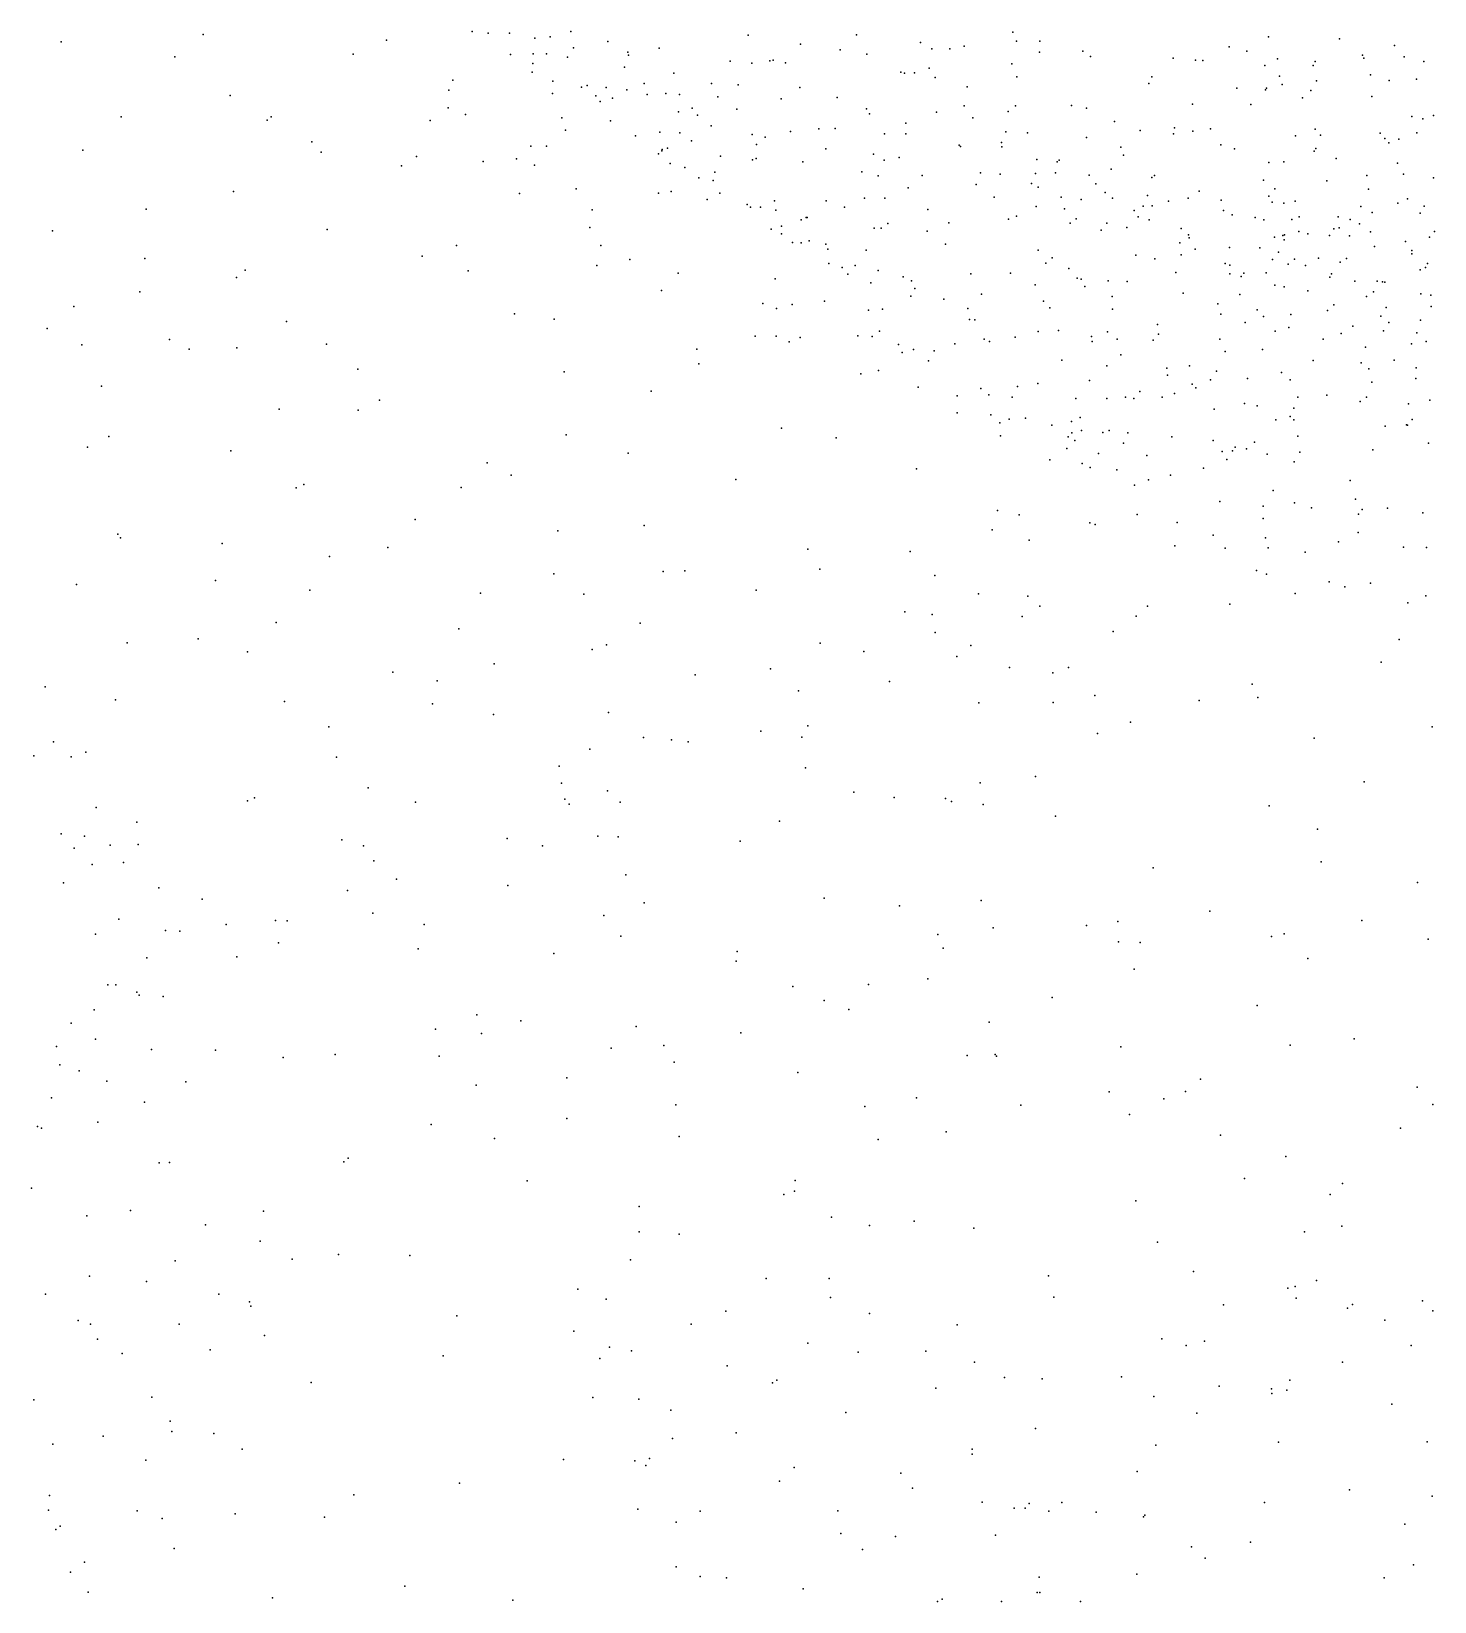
# Model space of a CAD drawing. Header units: metres. Extents: x -24.3 to 24.3, y -27.7 to 27.7.
# Drawn here: x -15.274 to -12.256, y 0.011 to 3.389 of the extents above; entities that cross this region are included whole.
import ezdxf

# ---------------------------------------------------------------- set-up
doc = ezdxf.new("R2010")
doc.units = ezdxf.units.M

msp = doc.modelspace()

# ---------------------------------------------------------------- linework, layer by layer
for p in [(-14.9048, 3.3819, -1.9747), (-14.3261, 3.3887, 19.4094), (-14.2922, 3.3852, 19.7274), (-14.2457, 3.3849, 4.7968), (-14.1143, 3.3886, 20.7758), (-13.7326, 3.3803, 22.108), (-13.5, 3.3814, -8.3726), (-13.1631, 3.3871, 17.2065), (-15.2101, 3.3661, 5.0423), (-14.5105, 3.37, 7.4458), (-14.1917, 3.3739, 20.2758), (-14.1587, 3.377, 21.5713), (-14.1082, 3.3536, -4.51), (-14.0346, 3.3668, 20.9719), (-13.9918, 3.344, 21.1731), (-13.9242, 3.3523, -1.8495), (-13.6204, 3.3609, -8.1367), (-13.535, 3.3488, 18.4018), (-13.3619, 3.3646, 7.4976), (-13.3374, 3.3514, 17.6576), (-13.2991, 3.3509, 22.0966), (-13.2681, 3.3571, 17.5081), (-13.1558, 3.3674, 11.7057), (-13.106, 3.3438, -2.4755), (-13.1054, 3.368, 4.6267), (-13.0131, 3.3463, 22.2812), (-12.6978, 3.3553, 14.7897), (-12.6599, 3.3459, 23.5732), (-12.6133, 3.3767, 23.7624), (-12.461, 3.3726, 23.0249), (-12.3423, 3.3584, 16.1166), (-14.9661, 3.3341, 5.0356), (-14.5825, 3.3394, -1.8491), (-14.2437, 3.3388, 19.5882), (-14.1957, 3.3198, 19.2677), (-14.1954, 3.3404, 19.9498), (-14.1665, 3.3404, 20.0894), (-14.1212, 3.3333, 20.5354), (-13.9989, 3.3121, 21.8443), (-13.9898, 3.3379, -7.5242), (-13.7715, 3.3247, 18.7459), (-13.7249, 3.3206, 21.987), (-13.6858, 3.3253, 11.298), (-13.6791, 3.3267, -3.8582), (-13.6524, 3.3211, 7.4142), (-13.4775, 3.3397, 22.0546), (-13.1657, 3.3189, 17.3778), (-12.9966, 3.3344, 16.9574), (-12.8187, 3.3309, 4.6187), (-12.7706, 3.3268, 16.6719), (-12.7545, 3.3262, -8.8679), (-12.6215, 3.3156, 23.4331), (-12.594, 3.3294, 4.6921), (-12.5176, 3.3152, 16.4442), (-12.5135, 3.3239, 7.5743), (-12.4114, 3.3378, 16.2461), (-12.4088, 3.3314, 22.6711), (-12.3217, 3.3337, 22.7911), (-12.2792, 3.3237, 24.3595), (-14.368, 3.2835, -5.5647), (-14.1971, 3.3011, 19.424), (-14.1531, 3.2815, 19.6462), (-13.9564, 3.2767, 21.3409), (-13.8925, 3.2986, 21.9153), (-13.8117, 3.2767, 18.8754), (-13.4042, 3.3007, 18.2987), (-13.3965, 3.2991, 18.1741), (-13.3752, 3.2996, 18.0154), (-13.3433, 3.3094, 17.7857), (-13.3307, 3.2897, 11.5761), (-13.1548, 3.2908, -8.4028), (-12.8707, 3.2764, 22.3596), (-12.8644, 3.2912, 16.8029), (-12.5899, 3.2927, 16.5379), (-12.5103, 3.2821, 23.2103), (-12.3943, 3.2956, 24.197), (-12.3542, 3.2831, 22.8953), (-12.295, 3.286, 16.1987), (-14.8471, 3.251, 7.3221), (-14.3765, 3.2624, -6.3014), (-14.1532, 3.2553, 7.3309), (-14.0909, 3.2688, 19.3115), (-14.0792, 3.2722, -1.6963), (-14.0603, 3.2504, 20.2645), (-14.0382, 3.2679, 19.1988), (-14.0245, 3.245, 20.5527), (-13.9933, 3.2628, 20.7453), (-13.9501, 3.2532, 20.8736), (-13.9095, 3.2549, 21.462), (-13.8807, 3.2533, 21.5902), (-13.7976, 3.248, 21.7997), (-13.7542, 3.2735, -7.6933), (-13.6615, 3.2437, 18.7406), (-13.6218, 3.2677, 21.8944), (-13.5415, 3.2462, 18.5975), (-13.2616, 3.2694, 17.7038), (-12.6815, 3.2669, 12.3029), (-12.6201, 3.263, 23.7195), (-12.6176, 3.2664, 13.3625), (-12.5843, 3.2744, 13.0823), (-12.5403, 3.2461, 12.7494), (-12.5228, 3.2617, 23.9989), (-12.3914, 3.2487, 15.4356), (-14.3779, 3.224, -6.0169), (-14.3404, 3.2102, -5.789), (-14.0509, 3.2378, 20.1125), (-13.8823, 3.2159, 20.9852), (-13.8533, 3.2236, 21.3087), (-13.7568, 3.2213, 21.6247), (-13.478, 3.2219, -7.9473), (-13.4716, 3.2111, -3.6949), (-13.3278, 3.2152, -1.9043), (-13.2682, 3.2286, 17.8659), (-13.1738, 3.2166, -8.1718), (-13.1577, 3.2283, 21.9602), (-13.0373, 3.2292, -2.1968), (-13.0053, 3.2239, 22.1854), (-12.7773, 3.2319, -8.5335), (-12.6518, 3.2318, 13.6966), (-15.0815, 3.2051, 7.3), (-14.7669, 3.1978, 10.4626), (-14.7586, 3.2051, -1.7647), (-14.4164, 3.1967, 7.2745), (-14.1333, 3.2029, -6.9334), (-14.1254, 3.1765, -4.8068), (-14.0287, 3.1962, 19.4949), (-13.8415, 3.2086, 21.1135), (-13.812, 3.1857, 19.0606), (-13.5809, 3.1794, 21.7141), (-13.5453, 3.1799, 18.7235), (-13.3935, 3.1915, 18.5241), (-13.2495, 3.2025, 21.8858), (-12.9446, 3.1951, -2.808), (-12.8892, 3.1755, 22.258), (-12.8155, 3.1816, 12.0994), (-12.7381, 3.1789, 16.6755), (-12.5133, 3.1781, 23.2804), (-12.3055, 3.2057, 18.9531), (-12.2815, 3.2009, 4.7408), (-12.2586, 3.2078, 22.7064), (-14.6714, 3.1512, 7.2185), (-14.2001, 3.142, -1.5679), (-14.1663, 3.1422, -6.6364), (-13.9753, 3.1639, 19.7233), (-13.9227, 3.1718, 20.6513), (-13.8795, 3.1704, 19.232), (-13.8544, 3.1533, -7.2081), (-13.7241, 3.1671, 21.2972), (-13.7151, 3.1456, -4.1777), (-13.6964, 3.1612, -1.6574), (-13.6418, 3.1736, 21.5252), (-13.4397, 3.1687, 7.3913), (-13.3933, 3.1681, 21.7776), (-13.2788, 3.1441, 18.4685), (-13.1877, 3.1496, 18.0397), (-13.1785, 3.1728, 17.7708), (-13.1318, 3.1703, 17.5252), (-13.0053, 3.1607, 22.0684), (-12.8182, 3.1686, 16.765), (-12.776, 3.174, -2.4354), (-12.7159, 3.145, 14.3684), (-12.5556, 3.1641, 23.4562), (-12.5017, 3.1652, -8.5616), (-12.3735, 3.1696, 24.1293), (-12.363, 3.1581, 16.4246), (-12.355, 3.1493, 22.509), (-12.3331, 3.1572, 18.6666), (-12.2943, 3.1706, 22.8774), (-15.1639, 3.1335, 10.151), (-14.651, 3.1291, 4.9808), (-14.4463, 3.1193, -1.6057), (-14.3026, 3.1087, 10.8333), (-14.2306, 3.1149, -5.4604), (-13.9254, 3.1254, 20.3045), (-13.9185, 3.1319, 20.1834), (-13.9175, 3.1344, 11.1331), (-13.9064, 3.1372, 19.4181), (-13.7925, 3.1201, 20.9252), (-13.7236, 3.1123, 19.1041), (-13.7155, 3.1154, 21.1318), (-13.6153, 3.1082, 18.9552), (-13.5655, 3.1363, 11.4059), (-13.4628, 3.1249, 4.6264), (-13.4401, 3.1119, 21.537), (-13.4079, 3.1178, 18.679), (-13.2759, 3.141, 21.7876), (-13.1871, 3.1407, 18.3117), (-13.1121, 3.1129, 17.9107), (-13.0681, 3.1079, 4.5711), (-13.0638, 3.1117, 21.8608), (-12.9308, 3.14, 7.5269), (-12.9257, 3.1227, -8.0943), (-12.6869, 3.1362, 22.3968), (-12.5804, 3.1084, 23.8277), (-12.515, 3.1311, 22.4405), (-12.5115, 3.1368, 23.942), (-12.4681, 3.1152, 18.8299), (-14.4784, 3.0993, 10.6946), (-14.1922, 3.101, 4.8037), (-13.9005, 3.1047, 20.4397), (-13.8687, 3.0961, 19.6447), (-13.8391, 3.0738, 19.7857), (-13.8042, 3.0858, 19.3775), (-13.4883, 3.0867, 21.3984), (-13.4529, 3.0778, 18.8043), (-13.3586, 3.0788, -1.72), (-13.2329, 3.0847, 7.4281), (-13.1908, 3.0818, -7.7661), (-13.1148, 3.0832, 18.5282), (-13.0719, 3.0847, 21.7227), (-12.9993, 3.0795, 18.4254), (-12.9517, 3.0927, 16.9771), (-12.8647, 3.0743, 16.8446), (-12.8587, 3.0791, 22.1822), (-12.613, 3.1068, 7.5212), (-12.4017, 3.0786, 23.1563), (-12.3364, 3.1052, 18.4994), (-12.3229, 3.0816, 23.0115), (-12.2586, 3.0737, 24.1889), (-14.8394, 3.0441, 7.1073), (-14.2245, 3.0399, -5.8763), (-14.1023, 3.0498, -5.2088), (-13.9252, 3.0406, -6.7876), (-13.8984, 3.0446, -4.6291), (-13.8079, 3.0677, 20.6526), (-13.7938, 3.0404, 20.2839), (-13.3888, 3.0525, 21.3245), (-13.2423, 3.0594, 21.4742), (-13.1235, 3.0618, 21.5603), (-13.1092, 3.0533, 17.3685), (-12.9847, 3.0605, 21.578), (-12.9648, 3.0424, 21.4615), (-12.7629, 3.045, 22.2509), (-12.6242, 3.0687, -8.1751), (-12.5998, 3.0499, 12.5448), (-12.488, 3.067, 23.3257), (-12.3982, 3.049, 24.0061), (-15.0272, 3.0063, -1.7267), (-13.8209, 3.0274, -1.4305), (-13.7346, 3.0165, 19.9585), (-13.7277, 3.0109, 19.746), (-13.7059, 3.0105, 20.7608), (-13.6761, 3.0239, 19.299), (-13.5648, 3.0245, 19.0956), (-13.5257, 3.0104, 21.0543), (-13.4825, 3.0299, 21.1653), (-13.4389, 3.0303, -7.4205), (-13.2039, 3.0325, 21.3506), (-13.1131, 3.0121, 17.5513), (-13.0597, 3.0324, 21.3772), (-13.052, 3.007, 17.9), (-13.0168, 3.0271, 18.6836), (-12.9492, 3.0298, -7.8054), (-12.883, 3.0125, -1.9673), (-12.8741, 3.0355, 18.3666), (-12.864, 3.0136, -3.1184), (-12.8286, 3.0237, 18.4905), (-12.786, 3.0301, 18.6888), (-12.7156, 3.0259, 16.7118), (-12.6128, 3.0345, 16.6444), (-12.6057, 3.0216, 13.7671), (-12.5804, 3.0193, 18.5194), (-12.5562, 3.0238, 23.7378), (-12.4146, 3.0123, -8.1249), (-12.3355, 3.0193, 22.4119), (-12.3145, 3.0289, 24.0884), (-12.2788, 3.0125, 19.1069), (-14.0685, 3.005, -6.3149), (-13.6731, 3.0044, 7.2449), (-13.6189, 2.9833, 19.4059), (-13.6079, 2.9884, -7.112), (-13.6057, 2.9885, 20.9074), (-13.432, 2.9756, 11.5219), (-13.3465, 3.0056, 21.1629), (-13.3008, 2.9769, -3.7216), (-13.1731, 2.9849, 18.7718), (-13.1558, 2.9911, 21.2498), (-13.0398, 2.9763, 17.2277), (-13.0275, 2.9855, 21.2474), (-12.9609, 2.9763, 18.0189), (-12.9026, 3.0034, 21.6925), (-12.8937, 2.99, 18.1483), (-12.8699, 2.9837, 21.8865), (-12.7105, 3.0033, 18.5164), (-12.6915, 2.9943, 21.2024), (-12.6422, 2.9884, 22.2863), (-12.6236, 2.9836, 18.2868), (-12.5633, 2.9844, 21.1056), (-12.5478, 2.99, 21.2902), (-12.4637, 2.9901, 18.964), (-12.4376, 2.9838, 16.5386), (-12.4179, 2.975, -2.547), (-12.3907, 2.9995, 21.1805), (-12.287, 2.9978, 7.5402), (-15.2288, 2.9599, -1.9581), (-14.6383, 2.9627, 10.5733), (-14.0734, 2.9671, 7.1864), (-13.6829, 2.9631, 20.3952), (-13.6613, 2.9698, 20.0982), (-13.661, 2.9536, 20.2743), (-13.4616, 2.9653, -3.9992), (-13.4466, 2.9652, 19.0332), (-13.3477, 2.9588, 18.9038), (-12.9736, 2.9614, 17.0903), (-12.9179, 2.9669, 12.0061), (-12.8016, 2.9648, 18.2354), (-12.7855, 2.9508, 21.5434), (-12.7841, 2.9445, 16.7815), (-12.6007, 2.9461, 14.5731), (-12.5825, 2.9494, -2.8207), (-12.5798, 2.9406, 20.9713), (-12.5791, 2.9514, 14.8326), (-12.5482, 2.9584, -7.8661), (-12.5292, 2.9533, 16.6141), (-12.4822, 2.9498, 18.2492), (-12.4727, 2.9642, 23.5094), (-12.4619, 2.9665, -2.3328), (-12.439, 2.9488, 23.8587), (-12.3938, 2.9575, 21.3434), (-12.2673, 2.9463, 21.005), (-12.2563, 2.9583, 21.272), (-14.4337, 2.9054, 4.9355), (-14.3598, 2.9281, 7.0722), (-14.0497, 2.9281, 11.0403), (-13.6376, 2.9346, 20.5632), (-13.6188, 2.9341, 19.9503), (-13.6012, 2.9384, 20.7208), (-13.5656, 2.9314, -1.4448), (-13.5614, 2.9204, 19.7547), (-13.4788, 2.918, 19.1535), (-13.3082, 2.9313, 21.07), (-13.1088, 2.918, -7.3542), (-12.8986, 2.9077, 21.0078), (-12.8043, 2.9336, 21.7386), (-12.8013, 2.9083, 20.9331), (-12.7711, 2.92, -7.5937), (-12.6975, 2.924, 22.1769), (-12.6322, 2.9235, 21.4897), (-12.5919, 2.9135, 14.3157), (-12.3854, 2.9263, 23.3206), (-12.3192, 2.9369, -7.9123), (-12.3053, 2.9175, 22.266), (-12.3049, 2.9102, 4.6756), (-15.0304, 2.9, 5.1756), (-14.8144, 2.875, 10.4373), (-14.3347, 2.874, 10.8168), (-14.0583, 2.8851, -5.7784), (-13.9869, 2.898, -6.0781), (-13.5595, 2.8898, 19.362), (-13.5302, 2.8806, 20.4412), (-13.5023, 2.8852, 20.6013), (-13.4533, 2.8744, 7.267), (-13.0928, 2.89, 17.4528), (-13.0789, 2.9016, 17.6951), (-13.0433, 2.879, 20.9865), (-12.8579, 2.8997, 16.8686), (-12.7065, 2.8896, 21.6146), (-12.6967, 2.886, 21.9342), (-12.6047, 2.8982, 18.9219), (-12.5711, 2.8881, 18.1825), (-12.5577, 2.8987, 22.2186), (-12.5336, 2.8853, 13.9788), (-12.5061, 2.9006, 20.8312), (-12.4593, 2.8922, 21.5314), (-12.4461, 2.9003, 19.0532), (-12.2876, 2.8759, 21.5465), (-12.276, 2.8805, 16.5344), (-12.2712, 2.8894, 23.2314), (-14.8329, 2.8592, -1.4508), (-13.8832, 2.8686, -5.2692), (-13.6743, 2.8562, -4.7265), (-13.518, 2.8668, 20.302), (-13.4689, 2.8481, 20.0003), (-13.3991, 2.8606, 20.7077), (-13.3815, 2.8519, 19.1207), (-13.2537, 2.8669, 18.9268), (-13.1687, 2.8688, 21.0141), (-13.1153, 2.8436, 18.9017), (-13.025, 2.8578, 20.871), (-13.0166, 2.856, 17.2172), (-13.0089, 2.8403, 17.7985), (-12.9581, 2.8519, 17.9152), (-12.9178, 2.8506, -7.2703), (-12.8127, 2.8703, 20.7959), (-12.6964, 2.867, 18.1569), (-12.6726, 2.8618, 16.7388), (-12.6667, 2.8686, 20.7623), (-12.6188, 2.8694, 22.0884), (-12.5999, 2.8432, 21.6877), (-12.5799, 2.8396, 20.6545), (-12.4816, 2.86, 13.6799), (-12.4779, 2.867, 20.7205), (-12.4278, 2.8517, 12.9345), (-12.3797, 2.8518, 18.2013), (-12.3685, 2.85, 21.6304), (-12.3635, 2.8495, 23.7669), (-15.0412, 2.8283, 10.2342), (-13.9188, 2.8314, -5.5089), (-13.7008, 2.8035, -6.431), (-13.5686, 2.8085, -6.6666), (-13.3827, 2.8192, 20.2398), (-13.3741, 2.8358, 20.5151), (-13.3119, 2.8124, 20.3455), (-13.2311, 2.8232, 20.8121), (-13.0978, 2.8087, 20.6952), (-12.9495, 2.8183, 17.0853), (-12.797, 2.8257, 12.1275), (-12.6754, 2.8226, -2.0664), (-12.5286, 2.8304, 21.9824), (-12.4026, 2.8183, -7.5044), (-12.3879, 2.8285, 23.5906), (-12.2859, 2.8242, 23.3718), (-12.2647, 2.8216, 20.5364), (-15.1834, 2.7973, 6.8489), (-14.2353, 2.7815, -1.1978), (-14.1496, 2.7697, 7.0078), (-13.6715, 2.7925, -1.2809), (-13.6378, 2.8014, 7.1741), (-13.474, 2.7891, 19.3508), (-13.444, 2.791, 19.8434), (-13.2604, 2.7925, -3.8964), (-13.0841, 2.7942, 17.5439), (-12.9489, 2.7912, 20.5746), (-12.7222, 2.8026, 18.9449), (-12.7158, 2.7802, -7.1738), (-12.6381, 2.7897, 20.5091), (-12.624, 2.7753, 4.5763), (-12.5655, 2.7796, 16.6987), (-12.4865, 2.7884, 19.11), (-12.473, 2.8009, 20.5121), (-12.3722, 2.7759, 13.1342), (-12.3607, 2.7951, 21.9823), (-12.2638, 2.7973, 23.8681), (-15.2403, 2.7494, 10.0396), (-14.7256, 2.7648, 5.1283), (-13.4502, 2.7442, 19.4675), (-13.2565, 2.7691, -6.7809), (-13.2453, 2.7683, 19.0748), (-13.109, 2.7435, 20.4373), (-13.0651, 2.745, 7.3519), (-12.9601, 2.7426, 18.9795), (-12.8524, 2.758, 20.464), (-12.85, 2.7372, -1.8641), (-12.6638, 2.7622, 18.1), (-12.5995, 2.7441, 12.3452), (-12.5699, 2.7515, 20.376), (-12.457, 2.7389, 14.2137), (-12.4323, 2.7549, 16.6195), (-12.3663, 2.7444, 14.9661), (-12.3547, 2.7627, 19.2641), (-12.2942, 2.7405, 23.6215), (-12.2864, 2.7679, 16.5875), (-15.166, 2.7143, -1.6509), (-14.9772, 2.7257, 6.7707), (-14.9349, 2.7051, 5.2037), (-14.8328, 2.7079, -1.2784), (-14.6395, 2.7161, 10.5158), (-13.8431, 2.7052, 4.7506), (-13.7177, 2.7331, 11.2746), (-13.6728, 2.7329, -5.1838), (-13.6445, 2.721, -5.479), (-13.6209, 2.73, -6.1557), (-13.4971, 2.7341, -4.684), (-13.4662, 2.7324, 11.4794), (-13.4096, 2.7155, 19.6775), (-13.3768, 2.7044, 19.3476), (-13.2882, 2.7166, 19.2122), (-13.2252, 2.7268, 20.1914), (-13.2139, 2.7216, -1.4805), (-13.1586, 2.731, 20.3166), (-12.9943, 2.7322, 17.6977), (-12.993, 2.7217, -3.5525), (-12.939, 2.7265, 17.8332), (-12.8618, 2.7244, 16.943), (-12.7182, 2.727, 16.8117), (-12.6268, 2.7043, -6.9845), (-12.4961, 2.7266, -2.4162), (-12.4052, 2.7092, 18.1323), (-12.306, 2.7164, 20.2299), (-12.2743, 2.722, 19.4247), (-13.8391, 2.6733, 7.0477), (-13.4011, 2.6979, -1.3362), (-13.3448, 2.68, 19.8017), (-13.3329, 2.7014, 19.9335), (-13.0579, 2.6815, 17.3629), (-12.9609, 2.6691, 20.2956), (-12.9314, 2.6927, 11.9706), (-12.7837, 2.669, 17.9659), (-12.7067, 2.6999, 20.3022), (-12.5175, 2.6807, -2.6695), (-12.414, 2.6759, 12.7296), (-12.3435, 2.6816, -7.0827), (-14.572, 2.6623, -1.1459), (-14.1284, 2.6564, 10.9082), (-13.4903, 2.6519, -5.0692), (-13.4527, 2.6596, -5.8937), (-12.9984, 2.638, 17.2525), (-12.8321, 2.6641, 20.26), (-12.8311, 2.6491, -3.3991), (-12.7386, 2.639, -3.1754), (-12.7256, 2.6578, 7.4518), (-12.6589, 2.6419, 18.0211), (-12.5857, 2.6553, 20.1756), (-12.567, 2.6395, 16.7458), (-12.398, 2.6629, 19.4196), (-12.2963, 2.6424, 19.8215), (-12.2962, 2.665, 20.1186), (-15.1237, 2.6258, -1.4256), (-13.9416, 2.6147, -1.113), (-13.3673, 2.6232, 19.4629), (-13.2831, 2.6045, -5.7557), (-13.2321, 2.6205, -4.3344), (-13.2153, 2.6069, -6.0156), (-13.1649, 2.6018, 19.9284), (-13.1535, 2.6248, 19.1896), (-13.1097, 2.6315, 20.1087), (-12.9209, 2.602, 20.1129), (-12.8906, 2.6139, 17.814), (-12.8421, 2.602, 16.9988), (-12.8156, 2.6095, -6.4181), (-12.7778, 2.6296, 19.1273), (-12.7699, 2.6217, 20.1536), (-12.5504, 2.6021, 19.353), (-12.4882, 2.6065, -6.7139), (-12.4027, 2.6019, 19.7092), (-12.3916, 2.6342, 19.579), (-14.7416, 2.5758, 6.6571), (-14.5715, 2.5743, 5.1386), (-14.5257, 2.5954, 6.7439), (-13.283, 2.5682, -4.8595), (-13.0278, 2.599, -3.7698), (-12.9612, 2.5989, 19.1323), (-12.9032, 2.599, 4.5209), (-12.7305, 2.576, 19.2238), (-12.6653, 2.5883, 20.0552), (-12.6376, 2.5833, 16.8268), (-12.559, 2.5785, -6.4615), (-12.4161, 2.5925, 19.8484), (-12.3122, 2.5876, 16.6743), (-12.2663, 2.5954, -6.5053), (-13.6609, 2.5351, 4.7193), (-13.211, 2.5639, 19.7393), (-13.1911, 2.5469, -5.129), (-13.1715, 2.5545, 19.3405), (-13.1365, 2.5567, 11.7353), (-13.0796, 2.5416, -5.6354), (-13.0371, 2.5495, -4.0161), (-13.0185, 2.558, -5.8833), (-12.5981, 2.5533, 19.856), (-12.5666, 2.5605, 19.5221), (-12.5593, 2.5533, 4.5728), (-12.3628, 2.5399, -6.2264), (-12.3164, 2.5426, 18.0392), (-12.3149, 2.542, 14.4633), (-12.3045, 2.5538, 14.0228), (-15.1077, 2.5174, -1.1768), (-14.1242, 2.5212, -1.0379), (-13.5431, 2.5142, 11.3071), (-13.1899, 2.5187, 19.6143), (-13.0447, 2.5169, -5.3414), (-13.0362, 2.525, 19.2087), (-13.0301, 2.5085, 19.7884), (-13.0158, 2.5301, -1.6676), (-12.9698, 2.5256, 17.3323), (-12.9563, 2.5304, 19.8849), (-12.9252, 2.5028, 17.5618), (-12.9164, 2.5253, 17.2087), (-12.8216, 2.5165, 19.3436), (-12.7324, 2.5085, -5.8338), (-12.6433, 2.5051, -2.8898), (-12.5506, 2.5181, 17.9888), (-12.2693, 2.5029, -5.708), (-15.1538, 2.4943, 6.4348), (-14.8454, 2.4865, 10.2703), (-13.9906, 2.4815, 4.8311), (-13.0836, 2.467, 19.4723), (-13.0474, 2.4915, -4.2825), (-12.9793, 2.4807, 19.3743), (-12.8749, 2.4762, -5.4722), (-12.7129, 2.4849, 19.7764), (-12.703, 2.4679, -2.5053), (-12.6912, 2.4864, 19.5901), (-12.6854, 2.4947, 17.9092), (-12.6609, 2.491, 16.9203), (-12.6164, 2.4792, 12.2221), (-12.5461, 2.4833, 16.8546), (-12.3888, 2.4884, 16.7673), (-14.2938, 2.4605, 6.7718), (-14.2425, 2.4342, 10.724), (-13.3705, 2.448, 4.6509), (-13.0141, 2.4592, -4.5183), (-12.9968, 2.4509, 19.6579), (-12.9401, 2.4459, -3.5336), (-12.8243, 2.4342, 19.7396), (-12.7531, 2.449, -2.1672), (-12.5583, 2.4632, -5.703), (-14.7051, 2.4071, 5.2231), (-14.6883, 2.414, -0.9082), (-14.3502, 2.4073, 5.0725), (-13.7591, 2.4249, 7.0189), (-12.9018, 2.4129, 17.4003), (-12.8715, 2.4244, 19.5768), (-12.6033, 2.401, -5.2509), (-12.4381, 2.4228, -5.4016), (-12.7184, 2.3772, 17.7686), (-12.6249, 2.3675, 17.0768), (-12.5573, 2.3747, 17.8529), (-12.4263, 2.3823, 17.919), (-14.4488, 2.3391, 10.5168), (-13.1964, 2.3585, 7.2334), (-13.15, 2.3491, 4.6023), (-12.9981, 2.3318, -2.0442), (-12.896, 2.3493, -2.3542), (-12.81, 2.3325, 17.5048), (-12.6249, 2.3409, 7.4914), (-12.5211, 2.3636, 16.9888), (-12.4197, 2.3506, 12.4824), (-12.412, 2.3603, 16.9212), (-12.3573, 2.363, 4.6086), (-12.2817, 2.3528, 12.7014), (-15.0884, 2.307, 10.1033), (-15.0825, 2.2996, -0.7955), (-14.1418, 2.3144, -0.9658), (-13.9562, 2.3261, 6.8426), (-13.2078, 2.3169, 11.5769), (-12.9863, 2.3282, 7.3724), (-12.7326, 2.3049, -4.5342), (-12.6197, 2.2995, 4.559), (-12.4208, 2.311, -4.9071), (-14.8641, 2.2871, 5.4554), (-14.5074, 2.2788, -0.9036), (-13.6044, 2.2747, 7.0744), (-13.3845, 2.2702, -1.519), (-13.1282, 2.2947, -1.7725), (-12.8148, 2.2825, 11.979), (-12.7069, 2.2773, 17.3258), (-12.6146, 2.278, 17.6486), (-12.5345, 2.2688, 17.1764), (-12.4627, 2.2909, 17.0658), (-12.3234, 2.2795, 16.9647), (-12.2736, 2.2789, 17.777), (-14.6335, 2.259, 6.5115), (-13.5787, 2.2318, 11.1316), (-12.6394, 2.2294, 12.1347), (-15.1773, 2.1987, 6.0872), (-14.8784, 2.2075, -0.6935), (-14.1504, 2.2217, 10.6882), (-13.9156, 2.2267, 4.882), (-13.8688, 2.2282, -1.1228), (-13.3311, 2.2187, 4.6634), (-12.6177, 2.2214, 17.4396), (-12.483, 2.2045, 17.3247), (-12.3944, 2.2015, 17.6919), (-14.6755, 2.187, 5.3471), (-14.3083, 2.1805, 5.1325), (-14.0861, 2.1784, 6.7222), (-13.7154, 2.1871, -1.2894), (-13.2372, 2.1791, -2.2412), (-13.1314, 2.174, -2.7536), (-12.5562, 2.1793, -4.4588), (-12.4492, 2.194, 17.585), (-12.2748, 2.1747, 17.5572), (-13.3959, 2.1399, -1.8591), (-13.3369, 2.1345, 11.352), (-13.143, 2.1305, -3.4582), (-13.105, 2.1524, -3.0496), (-12.8979, 2.1306, 11.8447), (-12.8738, 2.1525, -3.9616), (-12.6969, 2.1565, -4.2874), (-12.3141, 2.1592, 12.5822), (-14.7477, 2.1173, 10.308), (-14.3549, 2.1033, -0.8855), (-13.9653, 2.1161, 10.7746), (-13.3305, 2.0954, -2.5175), (-12.9474, 2.098, 4.5906), (-15.0685, 2.0738, 10.1004), (-14.9155, 2.0824, 6.1271), (-14.0371, 2.0691, -1.1573), (-13.5779, 2.0728, -1.6148), (-13.2537, 2.0675, 7.2158), (-12.3328, 2.081, 4.6103), (-14.8092, 2.0539, 5.6215), (-14.2789, 2.0283, 6.5706), (-14.0682, 2.059, 5.0354), (-13.4839, 2.0546, -2.193), (-13.2837, 2.0441, -3.1667), (-12.3713, 2.0319, -4.379), (-14.497, 2.0105, 6.3386), (-13.8467, 2.0044, 4.9243), (-13.6843, 2.0176, 6.9368), (-13.1704, 2.0207, 4.6406), (-13.0774, 2.0089, -3.7085), (-13.0434, 2.0203, 7.3591), (-15.2445, 1.9789, -4.3736), (-14.4013, 1.9919, 10.4299), (-13.6244, 1.9704, -2.3504), (-13.4286, 1.9904, 7.1059), (-12.9868, 1.9602, -3.9632), (-12.6484, 1.9846, 4.5517), (-15.0934, 1.9512, -0.4802), (-14.7302, 1.9476, 5.8908), (-14.4115, 1.9423, 5.2997), (-13.2365, 1.9442, 11.4187), (-13.0764, 1.9451, 11.5902), (-12.7628, 1.9493, 7.549), (-12.6363, 1.9558, 12.0647), (-14.6348, 1.8931, 5.5954), (-14.2801, 1.9193, -1.177), (-14.0329, 1.9235, 6.6523), (-13.6042, 1.8952, 10.9354), (-12.9107, 1.9027, 11.7529), (-12.2615, 1.8929, 12.6386), (-15.2265, 1.8608, -3.7638), (-13.9579, 1.8701, -1.8107), (-13.8974, 1.865, -2.1216), (-13.8617, 1.8606, 10.7199), (-13.7051, 1.8834, -2.7027), (-13.617, 1.8709, -3.0791), (-12.9814, 1.8786, 4.6237), (-12.5153, 1.8687, 7.5708), (-15.2689, 1.8307, -5.106), (-15.1886, 1.828, -3.1492), (-15.1569, 1.8385, -4.5578), (-14.6183, 1.8276, -0.8234), (-14.0729, 1.845, -1.5373), (-14.1395, 1.8083, 5.1532), (-13.6095, 1.8048, 4.8582), (-14.55, 1.7613, 6.1614), (-14.1343, 1.7716, -1.8934), (-13.2336, 1.7726, 7.2691), (-13.1145, 1.7858, -3.9127), (-12.4076, 1.7747, 12.3714), (-14.8094, 1.7335, 10.1543), (-14.7948, 1.7404, -0.6422), (-14.4482, 1.7307, 5.4594), (-14.1271, 1.737, -2.1235), (-14.1178, 1.7267, 6.5201), (-14.035, 1.7551, -2.3321), (-14.0079, 1.7305, -2.5713), (-13.5051, 1.752, -3.4448), (-13.4186, 1.7409, 11.0965), (-13.3085, 1.7389, -3.7045), (-13.2952, 1.7319, 4.7025), (-13.2275, 1.7255, 11.3519), (-12.6122, 1.7228, -4.2789), (-15.135, 1.7195, -3.3929), (-13.6656, 1.69, 10.7807), (-13.0715, 1.701, 11.512), (-15.2106, 1.663, 10.015), (-15.1603, 1.6576, -0.2164), (-15.0472, 1.6876, -0.4026), (-14.0557, 1.658, -2.8759), (-14.012, 1.6562, 10.4977), (-12.5078, 1.6726, 4.5736), (-15.1821, 1.6319, -2.6411), (-15.1052, 1.6385, -3.8172), (-15.0444, 1.6394, -3.1299), (-14.6063, 1.6498, 5.7066), (-14.5597, 1.6366, 5.9416), (-14.2508, 1.6526, 10.3853), (-14.1752, 1.6372, -2.6931), (-13.7502, 1.6468, 6.8726), (-15.1438, 1.5965, -4.8226), (-15.0762, 1.6011, -4.5001), (-14.5381, 1.6044, -1.2854), (-12.8615, 1.5892, 11.7071), (-12.5004, 1.6022, 12.2611), (-15.2054, 1.5571, -5.162), (-14.4889, 1.5648, -2.3698), (-13.9961, 1.5746, -3.0888), (-12.2932, 1.5579, 12.5888), (-15, 1.5468, -2.7925), (-14.9067, 1.5224, -3.0044), (-14.5941, 1.541, -1.9873), (-14.2496, 1.5512, -2.9684), (-13.5692, 1.5241, 7.019), (-14.5403, 1.4921, -2.6554), (-14.0433, 1.4867, 6.5421), (-13.9562, 1.5141, 5.0914), (-13.4071, 1.5081, 7.19), (-13.2313, 1.5193, 7.3421), (-12.7397, 1.4961, 11.9125), (-15.0864, 1.4789, -2.3386), (-14.9859, 1.4549, -3.8295), (-14.955, 1.4536, -3.569), (-14.8556, 1.4677, -0.9455), (-14.7492, 1.4765, 10.205), (-14.7245, 1.4753, -2.326), (-14.4295, 1.4678, 5.5748), (-13.2055, 1.4606, 11.2851), (-13.0053, 1.4652, 11.5091), (-12.9378, 1.4741, -4.1291), (-12.4128, 1.4761, 12.42), (-15.1367, 1.4466, -2.1094), (-14.743, 1.4282, -1.3387), (-14.0064, 1.4424, 10.4281), (-13.3244, 1.4462, 4.7615), (-12.9364, 1.4301, 4.6711), (-12.8898, 1.4292, 7.6112), (-12.6073, 1.442, -4.3284), (-12.58, 1.4473, 7.6727), (-12.27, 1.4359, 7.6536), (-15.0262, 1.3962, -0.683), (-14.8327, 1.3981, -1.9956), (-14.4423, 1.4156, 10.2834), (-14.1508, 1.4051, -3.3219), (-13.7584, 1.3889, 5.0013), (-13.756, 1.4095, 10.5641), (-13.3131, 1.4169, -3.9673), (-12.5291, 1.3946, 4.6035), (-12.9025, 1.3713, 11.6855), (-15.1099, 1.3381, 14.9588), (-15.093, 1.3376, -4.8656), (-15.0474, 1.3224, -1.8724), (-13.6366, 1.3346, -3.8498), (-13.4739, 1.3389, 10.8741), (-13.3463, 1.3509, 11.0528), (-15.1392, 1.284, -5.0826), (-15.0426, 1.3153, 15.3116), (-14.9912, 1.3126, -4.4389), (-13.569, 1.3041, 7.0334), (-13.5159, 1.2851, 4.8847), (-13.0788, 1.3105, 7.547), (-12.6379, 1.2932, 12.1625), (-15.1888, 1.2553, -5.3042), (-14.316, 1.2731, -3.5077), (-14.2215, 1.2601, 5.4363), (-13.2146, 1.2577, -4.1262), (-15.1366, 1.2207, -1.6433), (-14.4053, 1.2428, 5.8029), (-14.3064, 1.2331, 6.1822), (-13.9739, 1.2485, -3.5604), (-13.7482, 1.2347, 6.8797), (-12.4296, 1.2218, 12.5452), (-15.2205, 1.2052, 10.0997), (-15.0163, 1.1988, -1.1566), (-14.8783, 1.1974, -4.1174), (-14.6212, 1.188, 10.2836), (-14.397, 1.1847, 10.3355), (-14.0273, 1.2016, 6.4438), (-13.9138, 1.2074, 5.1064), (-13.2613, 1.1856, 7.4646), (-13.2014, 1.188, 4.7193), (-13.1988, 1.1842, 11.3258), (-12.9311, 1.2043, 7.7448), (-12.5667, 1.2082, 7.7485), (-15.2132, 1.1659, -0.37), (-15.1715, 1.1527, 14.5907), (-14.7331, 1.1813, -3.9013), (-13.892, 1.1718, 6.7098), (-13.6262, 1.149, 10.6656), (-15.112, 1.1304, -0.8269), (-14.9424, 1.1291, 15.1809), (-14.3179, 1.1221, 5.623), (-14.123, 1.1378, 5.2623), (-12.7596, 1.1348, 12.0647), (-12.2937, 1.1177, 7.7635), (-15.2312, 1.0951, -1.4493), (-15.0314, 1.0858, 15.4767), (-13.3707, 1.0948, 11.0957), (-12.9561, 1.1074, -4.3196), (-12.8387, 1.0925, 4.6819), (-12.7919, 1.1086, 7.923), (-14.1225, 1.0505, 10.4688), (-13.8882, 1.0801, -3.8858), (-13.4819, 1.076, 7.1419), (-13.1464, 1.0789, 7.6654), (-12.9125, 1.0593, 11.8641), (-12.2601, 1.0806, -6.9905), (-15.2609, 1.0332, -5.4811), (-15.2526, 1.0297, 14.4202), (-15.1317, 1.0422, 10.3155), (-14.4148, 1.0374, -3.7198), (-13.3069, 1.0214, -4.1927), (-12.7169, 1.0148, -4.5093), (-12.3299, 1.0296, 4.6133), (-14.2786, 1.0072, 5.9165), (-13.8809, 1.0116, 10.5473), (-13.4528, 1.0052, 4.8805), (-14.9993, 0.9547, 14.7407), (-14.9776, 0.956, -4.5091), (-14.6023, 0.9568, 10.4218), (-14.593, 0.9653, -3.8319), (-12.576, 0.9686, 12.467), (-14.2081, 0.9165, -3.8941), (-13.6314, 0.9171, 6.9928), (-12.6649, 0.9212, 8.0148), (-15.2743, 0.9007, -0.6844), (-13.6558, 0.8869, -4.088), (-13.6327, 0.8937, 10.7991), (-12.4807, 0.8872, -6.7792), (-12.4542, 0.9104, 7.8714), (-15.0613, 0.8521, 15.5264), (-14.775, 0.8508, -4.1455), (-13.9672, 0.8609, 5.1772), (-12.8986, 0.873, 12.0039), (-15.1548, 0.8407, 10.5096), (-14.8998, 0.8213, 15.1875), (-13.5534, 0.8383, 7.1991), (-13.4717, 0.82, 11.109), (-13.376, 0.8296, 7.5361), (-13.247, 0.8141, 7.782), (-12.4557, 0.8189, -6.1764), (-14.782, 0.7866, 10.5786), (-13.9674, 0.8068, 6.3857), (-13.8814, 0.8013, 10.6997), (-12.8526, 0.7845, -4.5592), (-12.5362, 0.8066, -6.4546), (-14.9653, 0.7442, 10.7894), (-14.7131, 0.7477, 10.7999), (-14.6135, 0.7576, -3.9983), (-14.4604, 0.7555, 10.7648), (-13.9861, 0.7461, -3.9528), (-15.1491, 0.7112, 11.1013), (-13.0866, 0.7121, -4.4408), (-12.775, 0.7211, 12.3), (-15.027, 0.6996, -4.7498), (-14.0987, 0.6831, 5.5923), (-13.694, 0.7065, 10.9567), (-13.5585, 0.7062, 4.9718), (-12.5717, 0.6856, -6.0163), (-12.556, 0.6891, 12.684), (-12.5106, 0.7019, 4.6662), (-15.2442, 0.6722, -5.3783), (-14.8715, 0.6726, 14.9683), (-14.805, 0.6559, -4.2634), (-14.802, 0.647, 11.2682), (-14.0382, 0.6618, 10.9934), (-13.5559, 0.6652, 11.3275), (-13.0749, 0.6658, 11.903), (-12.7104, 0.6495, -6.8566), (-12.5538, 0.6637, 8.1112), (-12.4438, 0.6426, -4.7613), (-12.4327, 0.6499, -7.4284), (-12.282, 0.6582, -5.7717), (-15.1735, 0.616, 11.4842), (-14.9563, 0.6081, 14.631), (-14.3594, 0.6257, 11.2124), (-13.8553, 0.6081, 6.5736), (-13.7805, 0.636, 6.7995), (-13.4714, 0.6307, 7.4995), (-12.3634, 0.6163, -7.6571), (-12.2599, 0.6368, 13.221), (-15.1472, 0.6079, -5.0863), (-15.1319, 0.5757, 11.751), (-14.7731, 0.5839, 11.4786), (-14.1079, 0.5927, 5.8176), (-13.2832, 0.6062, -4.3863), (-12.843, 0.5767, -6.5339), (-15.0788, 0.5451, 14.3174), (-14.8897, 0.5529, 11.7065), (-14.0309, 0.5586, 6.1449), (-13.9835, 0.5507, 5.432), (-13.604, 0.5668, -4.2315), (-13.496, 0.5477, 11.733), (-13.3502, 0.5502, 7.7826), (-12.7904, 0.5623, -6.2386), (-12.7509, 0.5711, 4.6981), (-12.3068, 0.562, -7.8842), (-14.3888, 0.5397, 11.5196), (-14.0518, 0.5342, 11.4401), (-13.7782, 0.5185, 11.4839), (-13.2461, 0.526, 8.1529), (-12.4541, 0.5265, 12.9671), (-14.6725, 0.4823, 11.9385), (-13.68, 0.482, 7.1927), (-13.6707, 0.4878, 5.0582), (-13.1811, 0.4931, 12.0318), (-13.1003, 0.4901, 4.7392), (-12.93, 0.4948, 8.2669), (-12.7198, 0.4743, -4.7681), (-12.5675, 0.4875, -5.5643), (-15.2693, 0.4449, 13.8288), (-15.0151, 0.451, -4.5765), (-14.0667, 0.45, -4.0131), (-13.9681, 0.4469, 11.7253), (-13.3294, 0.47, 4.8674), (-12.86, 0.4524, -6.9046), (-12.607, 0.469, -7.3961), (-12.6061, 0.4591, 12.7554), (-12.5742, 0.4659, 8.2362), (-13.899, 0.4228, 5.2613), (-13.5225, 0.4182, 11.9062), (-12.7677, 0.4168, 8.4309), (-12.3483, 0.4359, -5.4057), (-14.9758, 0.399, 14.4997), (-14.9724, 0.3769, 12.1802), (-14.882, 0.3725, 14.8123), (-13.7586, 0.3741, 11.9137), (-13.1144, 0.3834, 12.2876), (-15.2284, 0.3501, 12.549), (-15.1201, 0.3669, 14.1444), (-14.8213, 0.3394, -4.261), (-13.8951, 0.3622, 6.544), (-13.2509, 0.339, 8.4332), (-12.8557, 0.348, -5.7288), (-12.5917, 0.3538, -5.1439), (-12.272, 0.355, 4.7059), (-15.0283, 0.3151, 12.4658), (-14.1301, 0.3171, 12.0907), (-13.9764, 0.3139, 5.8397), (-13.9525, 0.304, 5.6096), (-13.9452, 0.319, 6.0818), (-13.2512, 0.328, -4.5539), (-13.6651, 0.2706, 5.1194), (-13.6335, 0.2998, 12.1553), (-13.4044, 0.2872, 12.2001), (-12.8963, 0.2913, -7.121), (-15.2352, 0.2396, 12.8504), (-14.5811, 0.2412, 12.2617), (-14.3532, 0.2657, 12.2377), (-13.3795, 0.2553, 4.946), (-12.4393, 0.2517, 13.1787), (-12.2613, 0.2377, 8.0019), (-15.2378, 0.2078, -4.9814), (-15.0467, 0.2064, 14.3072), (-13.9698, 0.2098, -4.1066), (-13.8357, 0.206, 5.3908), (-13.5395, 0.2067, 7.6778), (-13.2295, 0.2252, -6.4855), (-13.1606, 0.2121, 12.4537), (-13.1369, 0.2123, -6.7471), (-13.1282, 0.2224, -6.0965), (-13.0862, 0.2057, 8.6813), (-13.0577, 0.2247, -4.7677), (-12.9843, 0.2036, 4.7573), (-12.6223, 0.224, -7.8075), (-15.2125, 0.1738, 15.5134), (-14.9931, 0.19, -4.3036), (-14.8364, 0.1998, 12.5), (-14.6439, 0.1929, -4.0659), (-13.8873, 0.1822, 6.2695), (-12.8827, 0.1934, -5.0712), (-12.8798, 0.1973, -7.3236), (-12.3205, 0.1778, -8.2742), (-15.2215, 0.1664, 13.7296), (-13.5335, 0.1574, 12.3666), (-13.4159, 0.1513, 8.3739), (-13.2008, 0.1542, 4.8732), (-12.6524, 0.1387, 8.4587), (-14.9672, 0.1253, 15.1952), (-13.4871, 0.123, 8.1549), (-12.7789, 0.1289, -7.6437), (-12.7497, 0.1048, 12.86), (-15.1904, 0.0742, -4.6591), (-15.16, 0.0959, 13.3465), (-13.8877, 0.0863, 5.8509), (-12.8965, 0.0702, 8.7274), (-12.3019, 0.0906, 4.8156), (-14.4713, 0.0446, 12.4633), (-13.8356, 0.0649, 5.5605), (-13.7795, 0.0622, 6.7622), (-13.6147, 0.0389, 7.9491), (-13.1065, 0.0641, 12.6995), (-12.3645, 0.0626, 8.2154), (-15.152, 0.0312, 13.9068), (-14.7556, 0.0192, 12.6919), (-14.2385, 0.0143, 12.5076), (-13.3256, 0.0116, 12.529), (-13.3155, 0.0167, 4.9986), (-13.1881, 0.0112, -5.5812), (-13.1113, 0.031, -7.0751), (-13.1054, 0.0309, -4.8738), (-13.0176, 0.0117, -7.3061)]:
    msp.add_point(p)

doc.saveas('drawing.dxf')
